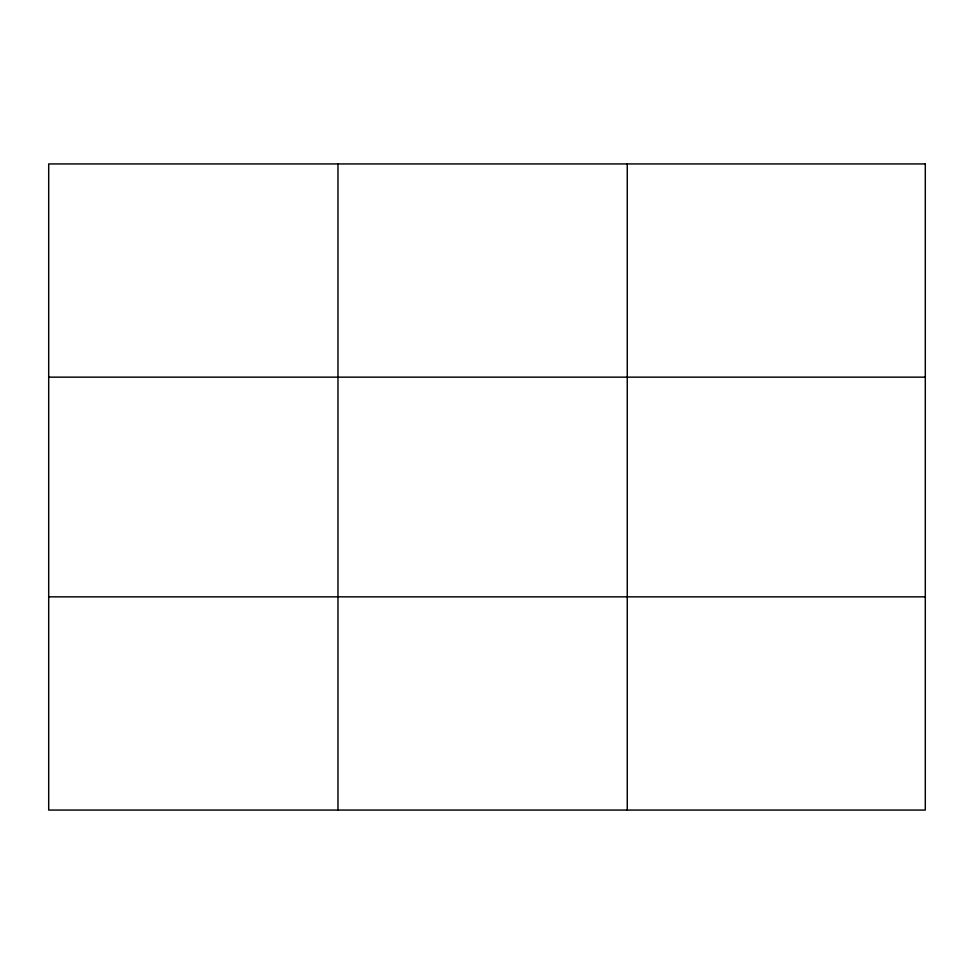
<?xml version="1.0" encoding="UTF-8"?>
<svg xmlns="http://www.w3.org/2000/svg" width="974" height="974" viewBox="0 0 974 974"><rect width="100%" height="100%" fill="white"/><g stroke="black" fill="none" stroke-linecap="round" stroke-linejoin="round"><path stroke-width="1.46" d="M337.978 810.064L337.978 163.936M627.256 810.064L627.256 163.936M48.7 377.157L925.3 377.157M48.7 596.843L925.3 596.843M925.3 163.936L925.3 810.064L48.7 810.064L48.7 163.936L925.3 163.936"/></g></svg>
